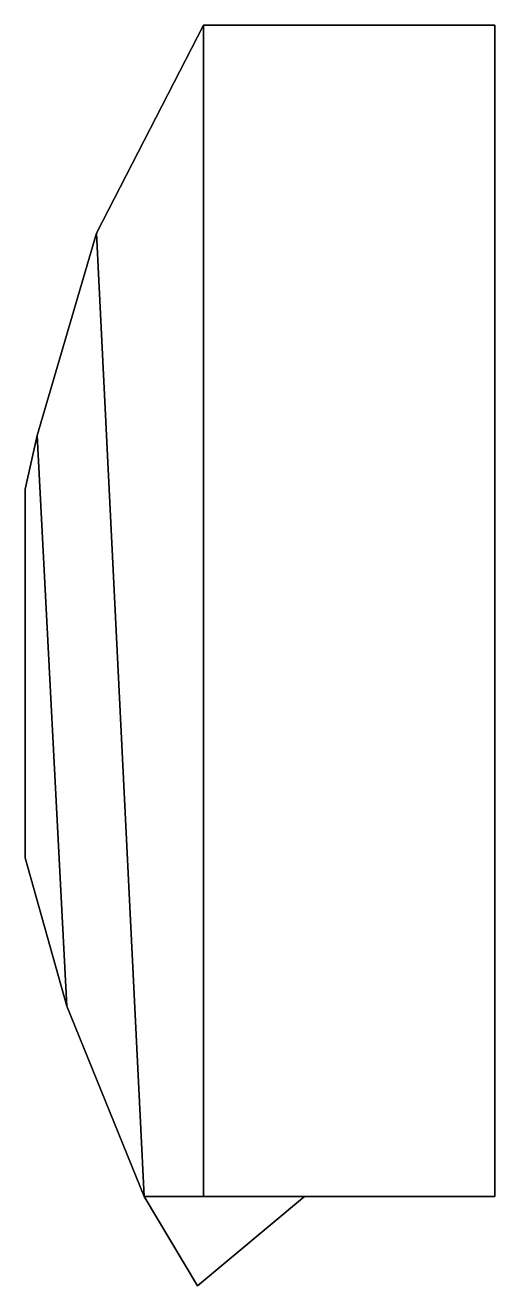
# Model space of a CAD drawing. Extents: x -0.79 to 0, y -6.42 to -4.3.
import ezdxf

# ---------------------------------------------------------------- set-up
doc = ezdxf.new("R2010")
doc.units = 0
doc.layers.add('F2', color=8, linetype='CONTINUOUS')

msp = doc.modelspace()

# ---------------------------------------------------------------- linework, layer by layer
at = {"layer": 'F2'}
for points in [[(-0.67, -4.65, 0.04), (-0.59, -6.27, 0.04), (-0.49, -6.27, 0.04), (-0.49, -4.3, 0.04)], [(-0.49, -4.3), (-0.67, -4.65), (-0.67, -4.65, 0.04), (-0.49, -4.3, 0.04)], [(-0.49, -6.27), (-0.59, -6.27), (-0.67, -4.65), (-0.49, -4.3)], [(0, -6.27), (-0.49, -6.27), (-0.49, -4.3), (0, -4.3)], [(-0.49, -4.3, 0.04), (-0.49, -6.27, 0.04), (0, -6.27, 0.04), (0, -4.3, 0.04)], [(0, -4.3), (-0.49, -4.3), (-0.49, -4.3, 0.04), (0, -4.3, 0.04)], [(0, -4.3, 0.04), (0, -6.27, 0.04), (0, -6.27), (0, -4.3)], [(-0.59, -6.27), (-0.72, -5.95), (-0.77, -4.99), (-0.67, -4.65)], [(-0.77, -4.99, 0.04), (-0.72, -5.95, 0.04), (-0.59, -6.27, 0.04), (-0.67, -4.65, 0.04)], [(-0.72, -5.95), (-0.79, -5.7), (-0.79, -5.08), (-0.77, -4.99)], [(-0.77, -4.99), (-0.79, -5.08), (-0.79, -5.08, 0.04), (-0.77, -4.99, 0.04)], [(-0.79, -5.08, 0.04), (-0.79, -5.7, 0.04), (-0.72, -5.95, 0.04), (-0.77, -4.99, 0.04)], [(-0.79, -5.08), (-0.79, -5.7), (-0.79, -5.7, 0.04), (-0.79, -5.08, 0.04)], [(-0.72, -5.95, 0.04), (-0.79, -5.7, 0.04), (-0.79, -5.7), (-0.72, -5.95)], [(-0.59, -6.27, 0.04), (-0.72, -5.95, 0.04), (-0.72, -5.95), (-0.59, -6.27)], [(-0.32, -6.27), (-0.5, -6.42), (-0.59, -6.27), (-0.32, -6.27)], [(-0.59, -6.27, 0.04), (-0.5, -6.42, 0.04), (-0.32, -6.27, 0.04)], [(-0.59, -6.27), (-0.5, -6.42), (-0.5, -6.42, 0.04), (-0.59, -6.27, 0.04)], [(-0.32, -6.27, 0.04), (-0.5, -6.42, 0.04), (-0.5, -6.42), (-0.32, -6.27)], [(0, -6.27, 0.04), (-0.32, -6.27, 0.04), (-0.32, -6.27), (0, -6.27)]]:
    msp.add_3dface(points, dxfattribs=at)

doc.saveas('drawing.dxf')
